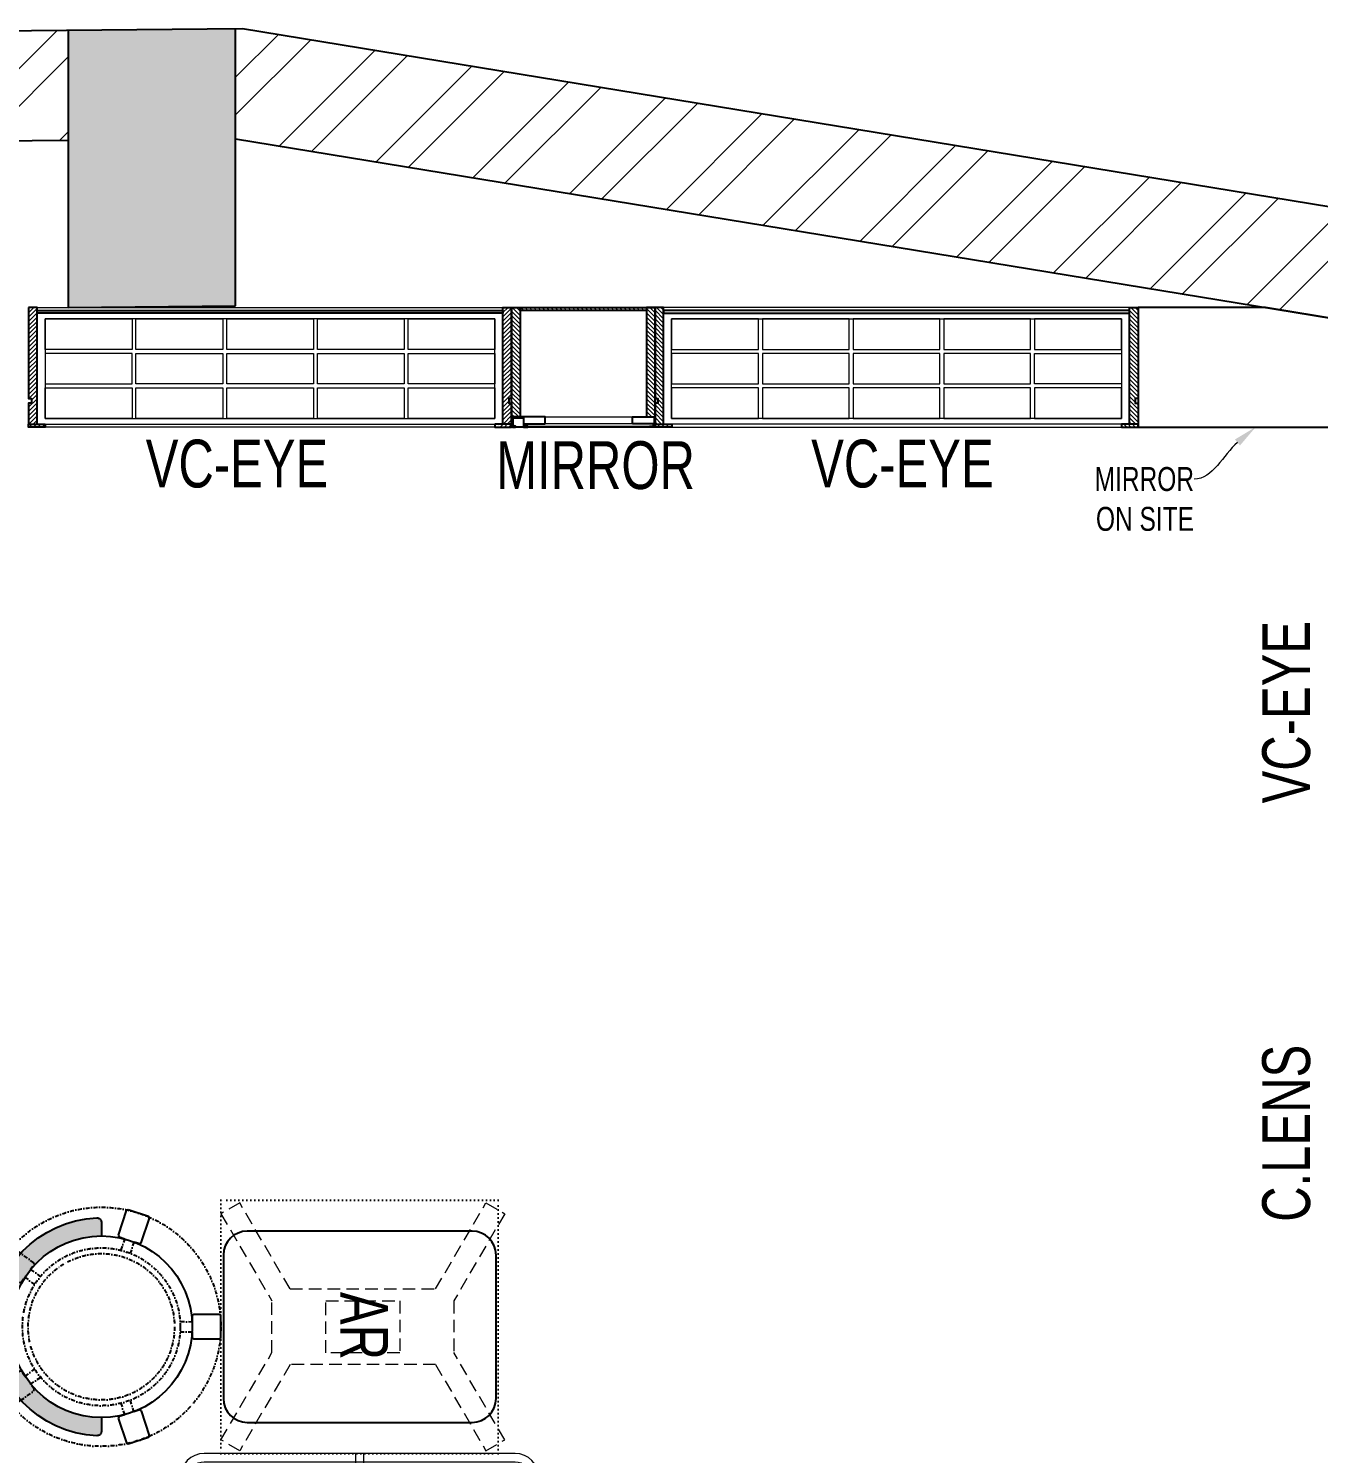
# Model space of a CAD drawing. Header units: feet. Extents: x 3550171 to 3562269, y -5726503 to -5719190.
# Drawn here: x 3555571 to 3558268, y -5722170 to -5719190 of the extents above; entities that cross this region are included whole.
import ezdxf
from ezdxf import colors
from ezdxf.entities.mleader import LeaderData, LeaderLine
from ezdxf.math import Vec2, Vec3

# ---------------------------------------------------------------- set-up
doc = ezdxf.new("R2010")
doc.units = ezdxf.units.FT
doc.header["$LTSCALE"] = 33
doc.header["$MEASUREMENT"] = 0
for name, pattern in [('DASHDOT2', [0.5, 0.25, -0.125, 0, -0.125]), ('DOT', [0.25, 0, -0.25]), ('HIDDEN2', [4.7624999999999975, 3.174999999999998, -1.587499999999999]), ('HIDDENX2', [0.75, 0.5, -0.25])]:
    doc.linetypes.add(name, pattern=pattern)
doc.layers.add('A-WALL', color=1, linetype='Continuous')
doc.layers.add('column', color=10, linetype='Continuous')
for name, color, linetype, lineweight in [('A-WALL HATCH', 251, 'Continuous', 0), ('column hatch', 5, 'Continuous', 0), ('HATCH', 9, 'Continuous', 9), ('LENS-PARTITION', 21, 'Continuous', 25), ('LENS-TEXT', 31, 'Continuous', 5), ('LENS_DIMENSION', 193, 'Continuous', 0), ('LENS_TEXT', 31, 'Continuous', 5), ('LK-FF&E FLOOR', 1, 'Continuous', 9), ('LK-FF&E WALL', 1, 'Continuous', 9), ('LN-ELEVATION-1', 81, 'Continuous', 25), ('LN-ELEVATION-2', 103, 'Continuous', 20), ('LN-ELEVATION-3', 125, 'Continuous', 18), ('LN-ELEVATION-4', 145, 'Continuous', 13), ('LN-HATCH', 251, 'Continuous', 0), ('PLANO-TXT', 252, 'Continuous', 5)]:
    doc.layers.add(name, color=color, linetype=linetype, lineweight=lineweight)
doc.styles.add('LK TXT', font='GILC____.TTF', dxfattribs={"height": 100})
doc.styles.get("Standard").update_dxf_attribs({"font": 'GILC____.TTF'})
pattern_1 = [(45, (7858558.917008298, 3503823.203216763), (-4.490128060534575, 4.490128060534575), [])]

# ---------------------------------------------------------------- blocks, each defined once
blk = doc.blocks.new('A$Cf267f9f8')
at = {"layer": 'A-WALL HATCH'}
h = blk.add_hatch(dxfattribs=at)
h.set_pattern_fill('ANSI32', color=256, scale=444)
h.set_pattern_definition([(45, (-3580354.09094798, 5467886.612919216), (-117.7332790675601, 117.7332790675601), []), (45, (-3580275.602095399, 5467886.612919216), (-117.7332790675601, 117.7332790675601), [])])
h.paths.add_polyline_path([(-3603.277527810075, 397.8687772005796), (-3603.277527810075, -52.85434616729617), (-273.6109754173085, -4.013437515124678), (-273.6109754173085, 226.0113048069179), (-3373.277527810075, 180.5441300747916), (-3373.277527810075, 630.5441300747916), (-12022.42989918403, 530.5158565687015), (-12022.42987415381, 529.9487071298062), (-12022.69911087677, 300.497362209484)])
h.paths.add_polyline_path([(6.394882327876985, 896.0113048069178), (40.89280711021274, 5729.646860999986), (-189.1130506340414, 5729.646860999986), (-223.6109754173085, 896.0113048069178)])
h.paths.add_polyline_path([(-239.1130506340414, 6079.646860999986), (-239.1130506340414, 6283.680846070871), (-3339.294705501758, 6791.444319458449), (-3339.294705501758, 6618.890937931948)])
h.paths.add_polyline_path([(-3689.279879322276, 6615.702143767954), (-3689.279879322276, 6848.766666106778), (-6205.271248946898, 7260.848491972312), (-6219.708468914031, 7260.71560176685), (-6219.708468914031, 7030.148570735113)])
h.paths.add_polyline_path([(-6569.693642735479, 7027.454698693007), (-6569.693642735479, 7257.494095011117), (-11672.69911087677, 7210.522486440837), (-11672.69911087677, 6980.512743109837)])
at = {"layer": 'column hatch'}
h = blk.add_hatch(color=251, dxfattribs=at)
h.dxf.hatch_style = 1
h.paths.add_polyline_path([(-11672.69911087677, 6630.512743109837), (-11672.69911087677, 7210.522486440837), (-12022.69911087677, 7207.300843214617), (-12022.69911087677, 6630.512743109837)])
h.paths.add_polyline_path([(-6219.708468914031, 6680.691031628288), (-6219.708468914031, 7260.71560176685), (-6569.693642735479, 7257.494095011117), (-6569.693642735481, 6677.469524872489)])
h.paths.add_polyline_path([(-3339.294705501758, 6269.466111416928), (-3339.294705501758, 6791.444319458449), (-3689.279879322276, 6848.766666106778), (-3689.279879322276, 6266.244604661129)])
h.paths.add_polyline_path([(40.89280711021274, 5729.646860999986), (44.51543279271573, 6237.226734690368), (-239.1130506340414, 6283.680846070871), (-239.1130506340414, 5729.646860999986)])
h.paths.add_polyline_path([(0, 0), (6.394882327876985, 896.0113048069178), (-273.6109754173085, 896.0113048069178), (-273.6109754173085, -4.013437515124678)])
at = {"layer": 'A-WALL'}
for p, q in [((-12022.69911087677, 7207.300843214617), (-6205.271248946898, 7260.848491972312)), ((-6205.271248946898, 7260.848491972312), (44.51543279271573, 6237.226734690368)), ((-11672.69911087677, 6980.512743109837), (-6569.693642735479, 7027.484351679915)), ((-6219.708468914031, 7030.148570735113), (-3689.279879322276, 6615.702143767954))]:
    blk.add_line(p, q, dxfattribs=at)
at = {"layer": 'column'}
for p, q in [((-6569.693642735479, 7257.494095011117), (-6569.693642735481, 6677.469524872489)), ((-6219.708468914031, 6680.691031628288), (-6219.708468914031, 7260.71560176685)), ((-6569.693642735481, 6677.469524872489), (-6219.708468914031, 6680.691031628288))]:
    blk.add_line(p, q, dxfattribs=at)
blk = doc.blocks.new('MIRROR')
at = {"layer": 'LN-HATCH', "ltscale": 0.5}
h = blk.add_hatch(dxfattribs=at)
h.set_pattern_fill('ANSI31', color=256, scale=2)
h.set_pattern_definition([(45, (4060433.741624544, 1708720.786904081), (-4.490128060534575, 4.490128060534575), [])])
h.paths.add_polyline_path([(212.944788963403, 101.3407590774622), (230.944788963403, 101.3407590774622), (230.944788963403, -127.6592409225377), (212.944788963403, -127.6592409225377)])
h.paths.add_polyline_path([(230.944788963403, 95.34075907746227), (494.9447889634027, 95.34075907746227), (494.9447889634027, 101.3407590774622), (230.944788963403, 101.3407590774622)])
h.paths.add_polyline_path([(512.9447889634027, 101.3407590774622), (494.9447889634027, 101.3407590774622), (494.9447889634027, -127.6592409225377), (512.9447889634027, -127.6592409225377)])
at = {"layer": 'Defpoints'}
blk.add_lwpolyline([(512.9447889634027, 101.3407590774622), (212.944788963403, 101.3407590774622), (212.944788963403, -148.6592409225377), (512.9447889634027, -148.6592409225377)], close=True, dxfattribs=at)
at = {"layer": 'LN-ELEVATION-1'}
for points in [[(212.944788963403, 101.3407590774622), (230.944788963403, 101.3407590774622), (230.944788963403, -127.6592409225377), (212.944788963403, -127.6592409225377)], [(230.944788963403, 95.34075907746227), (494.9447889634027, 95.34075907746227), (494.9447889634027, 101.3407590774622), (230.944788963403, 101.3407590774622)], [(512.9447889634027, 101.3407590774622), (494.9447889634027, 101.3407590774622), (494.9447889634027, -127.6592409225377), (512.9447889634027, -127.6592409225377)], [(259.944788963403, -141.6592409225377), (259.944788963403, -127.6592409225377), (214.944788963403, -127.6592409225377), (214.944788963403, -148.6592409225377), (223.944788963403, -148.6592409225377), (223.944788963403, -147.1592409225377), (216.444788963403, -147.1592409225377), (216.444788963403, -141.6592409225377)], [(442.944788963403, -141.6592409225377), (442.944788963403, -127.6592409225377), (487.9447889634028, -127.6592409225377), (487.9447889634028, -148.6592409225377), (478.9447889634026, -148.6592409225377), (478.9447889634026, -147.1592409225377), (486.4447889634027, -147.1592409225377), (486.4447889634027, -141.6592409225377)], [(504.944788963403, -148.6592409225377), (504.944788963403, -147.1592409225377), (509.444788963403, -147.1592409225377), (509.444788963403, -129.1592409225377), (487.9447889634028, -129.1592409225377), (487.9447889634028, -127.6592409225377), (510.9447889634028, -127.6592409225377), (510.9447889634028, -148.6592409225377)]]:
    blk.add_lwpolyline(points, close=True, dxfattribs=at)
at = {"layer": 'LN-ELEVATION-2', "color": 4, "lineweight": 0}
blk.add_lwpolyline([(216.444788963403, -141.6592409225377), (486.4447889634027, -141.6592409225377), (486.4447889634027, -147.1592409225377), (216.444788963403, -147.1592409225377)], close=True, dxfattribs=at)
at = {"layer": 'LN-ELEVATION-2'}
blk.add_lwpolyline([(259.944788963403, -141.6592409225377), (442.944788963403, -141.6592409225377), (442.944788963403, -127.6592409225377), (259.944788963403, -127.6592409225377)], close=True, dxfattribs=at)
at = {"layer": 'LN-ELEVATION-4', "ltscale": 0.5}
blk.add_line((478.9447889634026, -148.6592409225377), (223.944788963403, -148.6592409225377), dxfattribs=at)
blk = doc.blocks.new('VC HD 1010')
at = {"layer": 'LN-HATCH', "ltscale": 0.5}
h = blk.add_hatch(dxfattribs=at)
h.set_pattern_fill('ANSI31', color=256, scale=2)
h.set_pattern_definition([(45, (3761554.586240421, 1795022.935917533), (-4.490128060534575, 4.490128060534575), [])])
h.paths.add_polyline_path([(-505.166666666977, 24), (-505.166666666977, -166), (-499.1666666669771, -166), (-499.1666666669771, -176), (-505.166666666977, -176), (-505.166666666977, -220), (-487.1666666669772, -220), (-487.1666666669772, 24)])
h = blk.add_hatch(dxfattribs=at)
h.set_pattern_fill('ANSI31', color=256, scale=2)
h.set_pattern_definition(pattern_1)
h.paths.add_polyline_path([(504.8333333330228, 24), (504.8333333330228, -166), (498.8333333330228, -166), (498.8333333330228, -176), (504.8333333330228, -176), (504.8333333330228, -220), (486.8333333330228, -220), (486.8333333330228, 24)])
h = blk.add_hatch(dxfattribs=at)
h.set_pattern_fill('ANSI31', color=256, scale=2)
h.set_pattern_definition([(45, (7858741.917008297, 3503823.203216763), (-4.490128060534575, 4.490128060534575), [])])
h.paths.add_polyline_path([(-470.1666666669772, -220), (-470.1666666669772, -226), (-505.166666666977, -226), (-505.166666666977, -220)])
h = blk.add_hatch(dxfattribs=at)
h.set_pattern_fill('ANSI31', color=256, scale=2)
h.set_pattern_definition(pattern_1)
h.paths.add_polyline_path([(476.8333333330228, -220), (476.8333333330228, -226), (511.8333333330228, -226), (511.8333333330228, -220)])
at = {"layer": 'LN-ELEVATION-1', "ltscale": 0.5}
for points in [[(-505.166666666977, 24), (-505.166666666977, -166), (-499.1666666669771, -166), (-499.1666666669771, -176), (-505.166666666977, -176), (-505.166666666977, -220), (-487.1666666669772, -220), (-487.1666666669772, 24)], [(486.8333333330228, 12), (-487.1666666669772, 12), (-487.1666666669772, 18), (486.8333333330228, 18)], [(504.8333333330228, 24), (504.8333333330228, -166), (498.8333333330228, -166), (498.8333333330228, -176), (504.8333333330228, -176), (504.8333333330228, -220), (486.8333333330228, -220), (486.8333333330228, 24)], [(-470.1666666669772, -220), (-470.1666666669772, -226), (-505.166666666977, -226), (-505.166666666977, -220)], [(469.8333333330228, -220), (469.8333333330228, -226), (504.8333333330228, -226), (504.8333333330228, -220)]]:
    blk.add_lwpolyline(points, close=True, dxfattribs=at)
at = {"layer": 'LN-ELEVATION-2', "ltscale": 0.5}
blk.add_lwpolyline([(470.1666666674428, 0), (-470.1666666674428, 0), (-470.1666666674428, -208), (470.1666666674428, -208)], close=True, dxfattribs=at)
at = {"layer": 'LN-ELEVATION-3', "ltscale": 0.5}
for p, q in [((-487.1666666669772, 24), (486.8333333330228, 24)), ((-470.1666666669772, -220), (469.8333333330228, -220)), ((469.8333333330228, -226), (-470.1666666669772, -226))]:
    blk.add_line(p, q, dxfattribs=at)
for points in [[(-470.1666666674428, 0), (-288.5000000004657, 0), (-288.5000000004657, -64), (-470.1666666674428, -64)], [(-280.5000000004657, 0), (-98.83333333348855, 0), (-98.83333333348855, -64), (-280.5000000004657, -64)], [(-90.83333333348855, 0), (90.83333333348855, 0), (90.83333333348855, -64), (-90.83333333348855, -64)], [(98.83333333348855, 0), (280.5000000004657, 0), (280.5000000004657, -64), (98.83333333348855, -64)], [(288.5000000004657, 0), (470.1666666674428, 0), (470.1666666674428, -64), (288.5000000004657, -64)], [(-470.1666666674428, -136), (-288.5000000004657, -136), (-288.5000000004657, -72), (-470.1666666674428, -72)], [(-280.5000000004657, -72), (-98.83333333348855, -72), (-98.83333333348855, -136), (-280.5000000004657, -136)], [(-90.83333333348855, -72), (90.83333333348855, -72), (90.83333333348855, -136), (-90.83333333348855, -136)], [(98.83333333348855, -72), (280.5000000004657, -72), (280.5000000004657, -136), (98.83333333348855, -136)], [(288.5000000004657, -72), (470.1666666674428, -72), (470.1666666674428, -136), (288.5000000004657, -136)], [(-470.1666666674428, -144), (-288.5000000004657, -144), (-288.5000000004657, -208), (-470.1666666674428, -208)], [(-280.5000000004657, -144), (-98.83333333348855, -144), (-98.83333333348855, -208), (-280.5000000004657, -208)], [(-90.83333333348855, -144), (90.83333333348855, -144), (90.83333333348855, -208), (-90.83333333348855, -208)], [(98.83333333348855, -144), (280.5000000004657, -144), (280.5000000004657, -208), (98.83333333348855, -208)], [(288.5000000004657, -144), (470.1666666674428, -144), (470.1666666674428, -208), (288.5000000004657, -208)]]:
    blk.add_lwpolyline(points, close=True, dxfattribs=at)
blk = doc.blocks.new('I-PAD Frame')
at = {"color": 3, "linetype": 'Continuous'}
blk.add_lwpolyline([(357868.7410323084, -232321.1361381283), (358122.7410323085, -232321.1361381283, 0.4142135623713902), (358132.7410323086, -232311.1361381283), (358132.7410323086, -232129.1361381283, 0.4142135623713902), (358122.7410323085, -232119.1361381283), (357868.7410323084, -232119.1361381283, 0.4142135623713902), (357858.7410323085, -232129.1361381283), (357858.7410323085, -232311.1361381283, 0.4142135623713902)], format="xyb", close=True, dxfattribs=at)
at = {"color": 3, "linetype": 'Continuous', "lineweight": 25}
blk.add_lwpolyline([(358113.2410323085, -232229.6755301424), (358113.2410323085, -232302.1361381283), (357878.2410323086, -232302.1361381283), (357878.2410323086, -232138.1361381283), (358113.2410323085, -232138.1361381283), (358113.2410323085, -232210.5967461141, 0.3275382217372251), (358114.6410323081, -232212.5046245168, -0.733799385757267), (358114.6410323086, -232227.7676517396, 0.3275382217372252)], format="xyb", close=True, dxfattribs=at)
blk = doc.blocks.new('Billing Counter-1350')
at = {"color": 5, "linetype": 'HIDDENX2', "ltscale": 0.025}
for p, q in [((-624.9999978118576, -374.9978339364752), (-625.0000002956949, 375)), ((624.9999976539984, -374.9978339364752), (625.0000001378357, 375))]:
    blk.add_line(p, q, dxfattribs=at)
at = {"color": 0, "linetype": 'Continuous'}
for p, q in [((625, 375), (-625, 375)), ((675, -325), (675, 325)), ((-625, -375), (625, -375))]:
    blk.add_line(p, q, dxfattribs=at)
at = {"color": 2, "linetype": 'Continuous'}
blk.add_line((624, -375), (624.9999976539984, -374.9978339364752), dxfattribs=at)
at = {"color": 2, "linetype": 'HIDDENX2', "ltscale": 0.025}
for points in [[(-632.999998427229, 375), (-212.4115580061916, 375), (-212.4115580851212, 358), (-632.9999985061586, 358)], [(210.3333326776046, 375), (-210.2551077436656, 375), (-210.255107664736, 358), (210.3333327565342, 358)], [(212.3333327565342, 375), (632.9217731775716, 375), (632.921773098642, 358), (212.3333326776046, 358)], [(-632.999998427229, -375), (-212.4115580061916, -375), (-212.4115580851212, -358), (-632.9999985061586, -358)], [(210.3333326776046, -375), (-210.2551077436656, -375), (-210.255107664736, -358), (210.3333327563014, -358)], [(212.3333327563014, -375), (632.9217731775716, -375), (632.921773098642, -358), (212.3333326776046, -358)]]:
    blk.add_lwpolyline(points, close=True, dxfattribs=at)
at = {"color": 5, "linetype": 'Continuous'}
for points in [[(-555.9166655030566, 97.25000000000001), (-288.9166655030567, 97.25000000000001), (-288.9166655030567, 286.25), (-555.9166655030566, 286.25)], [(555.9166655030566, -97.25000000000001), (288.9166655030567, -97.25000000000001), (288.9166655030567, -286.25), (555.9166655030566, -286.25)]]:
    blk.add_lwpolyline(points, close=True, dxfattribs=at)
at = {"color": 5, "linetype": 'HIDDENX2', "ltscale": 0.025}
blk.add_lwpolyline([(625, 8.5), (-625, 8.5), (-625, -8.5), (625, -8.5)], close=True, dxfattribs=at)
at = {"color": 0, "linetype": 'Continuous'}
for centre, radius, start, end in [((-625, 325), 50.0000000000291, 90, 180), ((624.9999999997672, 325), 50.00000000005822, 0, 90), ((624.9999999997672, -325), 50.0000000000291, 270, 0)]:
    blk.add_arc(centre, radius, start, end, dxfattribs=at)
at = {"layer": 'LN-ELEVATION-2'}
blk.add_line((-675, 325), (-675, -325), dxfattribs=at)
for points in [[(625, 375), (-625, 375, 0.4142135623725836), (-675, 325), (-675, -325, 0.4142135623725836), (-625, -375), (625, -375, 0.4142135623725837), (675, -325), (675, 325, 0.4142135623725836)], [(625, 357), (-625, 357, 0.4142135623730951), (-657, 325), (-657, -325, 0.4142135623730951), (-625, -357), (625, -357, 0.4142135623730951), (657, -325), (657, 325, 0.4142135623730951)]]:
    blk.add_lwpolyline(points, format="xyb", close=True, dxfattribs=at)
blk.add_lwpolyline([(-675, -8.5), (675, -8.5), (675, 8.5), (-675, 8.5)], close=True, dxfattribs=at)
blk.add_arc((-625, -325), 50.00000000005822, 180, 270, dxfattribs=at)
at = {"color": 2, "linetype": 'Continuous', "xscale": -1, "rotation": 180}
blk.add_blockref('I-PAD Frame', (-358418.1576978308, -232028.3861380983), dxfattribs=at)
at = {"color": 2, "linetype": 'Continuous', "xscale": -1}
blk.add_blockref('I-PAD Frame', (358418.1576978117, 232028.3861381281), dxfattribs=at)
at = {"layer": 'LENS-TEXT', "color": 0, "linetype": 'Continuous', "ltscale": 3, "insert": (0.983410338871181, 5.633732088841497), "char_height": 100, "attachment_point": 5, "style": 'LK TXT'}
blk.add_mtext_dynamic_manual_height_columns('BILLING COUNTER', width=353.0555573365615, gutter_width=0.5, heights=[0], dxfattribs=at)
blk = doc.blocks.new('AR')
at = {"layer": 'LN-ELEVATION-2', "linetype": 'DOT', "lineweight": 25}
blk.add_lwpolyline([(0, 13.41378593863919), (530, 13.41378593863919), (530, 593.4137859386392), (0, 593.4137859386392)], close=True, dxfattribs=at)
at = {"layer": 'LN-ELEVATION-2', "lineweight": 25}
blk.add_lwpolyline([(465, 68.22063546301797), (465, 538.2206354630179, 0.4142135623730951), (415, 588.2206354630177), (115, 588.2206354630177, 0.4142135623730951), (65, 538.2206354630179), (65, 68.22063546301797, 0.4142135623730951), (115, 18.22063546301797), (415, 18.22063546301797, 0.4142135623730951)], format="xyb", close=True, dxfattribs=at)
at = {"layer": 'LN-ELEVATION-4', "linetype": 'HIDDEN2', "ltscale": 0.25}
for points in [[(185.8456009030342, 448.8780772723258), (5.888936847448348, 554.0078910568263), (28.48512306064368, 593.350836840691), (211.0874861851335, 486.6754184374586)], [(344.154399111867, 448.8780772762837), (524.1110631600021, 554.0078910947777), (501.5148769393563, 593.3508368753828), (318.9125138223171, 486.6754184374586)], [(211.0874861851335, 486.6754184376913), (318.9125138223171, 486.6754184376913)], [(185.8456009030342, 144.472759603057), (185.8456009030342, 448.8780772723258)], [(344.154399111867, 448.8780772762837), (344.154399111867, 144.4727595990989)], [(185.8456009030342, 144.472759603057), (5.888936847448348, 39.34294581855647), (28.48512306064368, 3.46917659e-08), (211.0874861851335, 106.6754184379242)], [(344.154399111867, 144.4727595990989), (524.1110631600021, 39.34294578060508), (501.5148769393563, 0), (318.9125138223171, 106.6754184379242)], [(318.9125138223171, 106.6754184376914), (211.0874861851335, 106.6754184376914)]]:
    blk.add_lwpolyline(points, dxfattribs=at)
blk.add_lwpolyline([(210.8456009030342, 373.9866790841333), (319.154399111867, 373.9866790841333), (319.154399111867, 219.3641577917151), (210.8456009030342, 219.3641577917151)], close=True, dxfattribs=at)
blk = doc.blocks.new('DR STOOL')
at = {"layer": 'HATCH'}
h = blk.add_hatch(dxfattribs=at)
h.set_pattern_fill('ANSI36', color=250, angle=-90.00000000000001)
h.set_pattern_definition([(315, (-227.8099174643867, 917.3997257252777), (6.173926083235043, -1.683798022700468), [7.9375, -1.587499999999999, 0, -1.587499999999999])])
edge = h.paths.add_edge_path()
edge.add_line((-190.0000000041909, 4.511094e-10), (-218.6899174675346, 4.511094e-10))
edge.add_arc((-218.6899174670689, 9.120000000388245), 9.119999999940092, 177.6119845363388, 269.9999999996136, ccw=False)
edge.add_arc((-1.8626451e-09, 3.565219e-10), 228.000000002257, 2.3880154632688004, 177.6119845367313, ccw=False)
edge.add_arc((218.6899174633436, 9.120000000497384), 9.120000000051716, -90.00000000034493, 2.3880154629299, ccw=False)
edge.add_line((218.6899174633436, 4.511094e-10), (190, 4.511094e-10))
edge.add_arc((-1.8626451e-09, 4.511094e-10), 190.000000001979, -1.27e-14, 180)
at = {"layer": 'LN-ELEVATION-1', "color": 1, "ltscale": 100}
for p, q in [((-128.6221585394814, 215.4841044476634), (-165.2704676063731, 189.0243927398114)), ((-124.7228340068832, 214.8545704018979), (-128.6221585394814, 215.4841044476634)), ((-112.6981821293011, 198.1996966340157), (-124.7228340068832, 214.8545704018979)), ((124.7553772013634, 214.9803744515593), (112.5488144652918, 198.2845540212292)), ((128.7014972954057, 215.5933048763618), (124.7553772013634, 214.9803744515593)), ((128.7014972954057, 215.5933048763618), (124.7553772013634, 214.9803744515593)), ((165.1911288509145, 188.915192311113), (128.7014972954057, 215.5933048763618)), ((165.1911288509145, 188.915192311113), (128.7014972954057, 215.5933048763618)), ((-165.2704676063731, 189.0243927398114), (-165.9069543029182, 185.0820035930228)), ((-165.9069543029182, 185.0820035930228), (-153.8003208162263, 168.3135803133482)), ((153.6734594982117, 168.4294150282658), (165.7973639420234, 185.0121775862135)), ((165.7973639420234, 185.0121775862135), (165.1911288509145, 188.915192311113)), ((165.7973639420234, 185.0121775862135), (165.1911288509145, 188.915192311113)), ((-242.9550312487409, -52.24013893969095), (-244.7482102331705, -55.75945052818861)), ((-244.7482102331705, -55.75945052818861), (-230.7800458371639, -98.74904560100549)), ((-191.2928382232785, -35.45407700946089), (-242.9550312487409, -52.24013893969095)), ((-187.9259491492994, -37.1695928365807), (-191.2928382232785, -35.45407700946089)), ((-184.1424400564283, -48.81403796559607), (-187.9259491492994, -37.1695928365807)), ((188.0651108901948, -36.96233201187715), (184.0504167033359, -49.19388854173303)), ((191.3981811110861, -35.27656588272658), (188.0651108901948, -36.96233201187715)), ((243.0100176925771, -52.21682526778022), (191.3981811110861, -35.27656588272658)), ((230.715890809428, -98.7280946081737), (244.8123673382215, -55.78040257930116)), ((244.8123673382215, -55.78040257930116), (243.0100176925771, -52.21682526778022)), ((-227.2218665438704, -100.5620286722478), (-175.5596735184081, -83.7759667420105)), ((-173.8639617776498, -80.4479453730819), (-177.8421125086024, -68.2044548037811)), ((-175.5596735184081, -83.7759667420105), (-173.8639617776498, -80.4479453730819)), ((177.6922140880488, -68.56540505095472), (173.8739495249465, -80.1985000452405)), ((173.8739495249465, -80.1985000452405), (175.5794035866856, -83.5704969359358)), ((175.5794035866856, -83.5704969359358), (227.1912401677109, -100.5107563209894)), ((-230.7800458371639, -98.74904560100549), (-227.2218665438704, -100.5620286722478)), ((227.1912401677109, -100.5107563209894), (230.715890809428, -98.7280946081737)), ((-22.72193054761737, -190.2142363802995), (-25.39390889601782, -192.886214728569)), ((-25.39390889601782, -192.886214728569), (-25.39390889601782, -247.2070584567482)), ((-10.47823652112856, -190.2142363802995), (-22.72193054761737, -190.2142363802995)), ((22.78362171910703, -190.2142363802995), (9.910054048988968, -190.2142363802995)), ((25.42475448176265, -192.8553691428751), (22.78362171910703, -190.2142363802995)), ((25.42475448176265, -247.1762128710543), (25.42475448176265, -192.8553691428751)), ((-25.39390889601782, -247.2070584567482), (-22.60096735274419, -250)), ((-22.60096735274419, -250), (22.60096735274419, -250)), ((22.60096735274419, -250), (25.42475448176265, -247.1762128710543))]:
    blk.add_line(p, q, dxfattribs=at)
at = {"layer": 'LN-ELEVATION-1', "linetype": 'DASHDOT2'}
for p, q in [((-92.92521573789418, 170.8129362839827), (-112.6981821293011, 198.1996966340157)), ((112.5488144652918, 198.2845540212292), (92.69529851106927, 171.1294289919315)), ((-153.8003208162263, 168.3135803133482), (-134.1093360339291, 141.0403694751003)), ((-103.4542870586738, 159.9154408004979), (-93.52748446213081, 167.0824927485227)), ((-88.15393704269081, 139.4771787207864), (-103.4542870586738, 159.9154408004979)), ((-93.52748446213081, 167.0824927485227), (-92.92521573789418, 170.8129362839827)), ((103.6608748426661, 159.8406005539291), (88.19885099539533, 139.4487815762331)), ((92.69529851106927, 171.1294289919315), (93.26858203159645, 167.4385604566923)), ((93.26858203159645, 167.4385604566923), (103.6608748426661, 159.8406005539291)), ((133.7372852512635, 141.1612321265929), (153.6734594982117, 168.4294150282658)), ((-134.1093360339291, 141.0403694751003), (-130.4219571123831, 140.4450534014686)), ((-130.4219571123831, 140.4450534014686), (-119.9844727469608, 147.9808124662595)), ((-119.9844727469608, 147.9808124662595), (-105.3687285655178, 126.9741353208374)), ((105.4096150295809, 126.94019481352), (120.1194891873747, 147.8074627162714)), ((120.1194891873747, 147.8074627162714), (130.0033113472163, 140.5812532722048)), ((130.0033113472163, 140.5812532722048), (133.7372852512635, 141.1612321265929)), ((-159.954806596972, -40.49024384317454), (-184.1424400564283, -48.81403796559607)), ((184.0504167033359, -49.19388854173303), (159.8786162491887, -40.79004861696012)), ((-177.8421125086024, -68.2044548037811), (-153.4148110738024, -60.73628028803068)), ((153.3006618716754, -61.02382378749462), (177.6922140880488, -68.56540505095472)), ((-10.92024635523557, -164.6382343793375), (-10.47823652112856, -190.2142363802995)), ((9.910054048988968, -190.2142363802995), (10.35584833659231, -164.674698740353))]:
    blk.add_line(p, q, dxfattribs=at)
at = {"layer": 'LN-ELEVATION-1', "color": 1, "ltscale": 100}
blk.add_lwpolyline([(-190.0000000023283, 0), (-218.6899174656719, 0, -0.4264743413925903), (-227.8019973598421, 9.5, -0.959166304662544), (227.8019973593764, 9.5, -0.4264743413925903), (218.6899174647406, 0), (190.0000000013969, 0)], format="xyb", dxfattribs=at)
at = {"layer": 'LN-ELEVATION-1', "linetype": 'DASHDOT2'}
for radius in [250, 165, 153]:
    blk.add_circle((0, 0), radius, dxfattribs=at)
at = {"layer": 'LN-ELEVATION-1', "color": 1, "ltscale": 100}
blk.add_circle((0, 0), 190, dxfattribs=at)

msp = doc.modelspace()

# ---------------------------------------------------------------- linework, layer by layer
at = {"layer": 'LENS-PARTITION'}
msp.add_lwpolyline([(3557891.303966921, -5720023.129134143), (3558534.723198475, -5720023.129134143), (3558534.723198475, -5719834.896515249), (3558157.598588679, -5719773.129134144), (3557891.303966921, -5719773.129134144)], close=True, dxfattribs=at)

# ---------------------------------------------------------------- block references
at = {"layer": 'LENS_DIMENSION'}
msp.add_blockref('A$Cf267f9f8', (3562224.003077798, -5726450.598659016), dxfattribs=at)
at = {"layer": 'LK-FF&E FLOOR'}
for name, p, rotation in [('DR STOOL', (3555723.623141819, -5721904.6311044), 89.99999999999999), ('AR', (3556567.036927759, -5722169.631104399), 89.99999999999999), ('Billing Counter-1350', (3556263.62314182, -5722844.6311044), 90)]:
    msp.add_blockref(name, p, dxfattribs=dict(at, rotation=rotation))
at = {"layer": 'LK-FF&E WALL'}
msp.add_blockref('VC HD 1010', (3556076.470633589, -5719797.129134143), dxfattribs=at)
at = {"layer": 'LK-FF&E WALL', "xscale": -1}
for name, p in [('MIRROR', (3557094.248755885, -5719874.46989322)), ('VC HD 1010', (3557386.137300255, -5719797.129134143))]:
    msp.add_blockref(name, p, dxfattribs=at)

# ---------------------------------------------------------------- texts
at = {"layer": 'LENS-TEXT', "color": 0, "linetype": 'Continuous', "ltscale": 3, "insert": (3556273.107585876, -5721902.974067493), "char_height": 100, "attachment_point": 5, "rotation": 270, "style": 'LK TXT'}
msp.add_mtext_dynamic_manual_height_columns('AR', width=237.4408088319178, gutter_width=12.5, heights=[0], dxfattribs=at)
at = {"layer": 'LENS_TEXT', "linetype": 'Continuous', "ltscale": 3, "insert": (3556756.859984645, -5720103.492167692, -23744.04052932372), "char_height": 100, "width": 324.4738372093023, "attachment_point": 5, "style": 'LK TXT'}
msp.add_mtext('{\\C7;MIRROR}', dxfattribs=at)
at = {"layer": 'PLANO-TXT', "linetype": 'Continuous', "ltscale": 3, "char_height": 100, "width": 149.546511627907, "attachment_point": 5, "style": 'LK TXT'}
for insert in [(3556007.188563227, -5720100.19791377, -23744.04052932372), (3557398.496236249, -5720100.19791377, -23744.04052932372)]:
    msp.add_mtext('VC-EYE', dxfattribs=dict(at, insert=insert))
at = {"layer": 'PLANO-TXT', "linetype": 'Continuous', "ltscale": 3, "char_height": 100, "width": 149.546511627907, "attachment_point": 5, "rotation": 90.0000000004951, "style": 'LK TXT'}
for s, insert in [('VC-EYE', (3558201.486978092, -5720619.431277246, -23744.04052932372)), ('C.LENS', (3558201.486978092, -5721500.023856147, -23744.04052932372))]:
    msp.add_mtext(s, dxfattribs=dict(at, insert=insert))

# ---------------------------------------------------------------- leaders
at = {"layer": 'LENS-TEXT', "color": 7}
ml = msp.add_multileader_mtext('Standard', dxfattribs=at)
ml.set_content('\\pxqr,t3;{\\C0;MIRROR ON SITE}', color=1)
ml.set_leader_properties(color=256, linetype='ByLayer', lineweight=-1)
ml.build(insert=Vec2(0, 0))
ml.multileader.update_dxf_attribs({"leader_type": 2, "dogleg_length": 0.36, "arrow_head_size": 50})
ctx = ml.context
ctx.base_point, ctx.char_height, ctx.arrow_head_size, ctx.landing_gap_size, ctx.plane_origin, ctx.plane_x_axis, ctx.plane_y_axis = Vec3(3557841.582483204, -5720132.164171665), 50, 50, 0.09, Vec3(3558680.642110704, -5719669.572219792), Vec3(1, 1.5866e-12), Vec3(-1.5866e-12, 1)
ctx.text_align_type = 2
notes = []
notes.append((ctx, [(0, (1, 1, 0), (3558008.655913436, -5720132.164171665), (-1, -1.5866e-12), 0.36, [(0, [(3558137.179374034, -5720023.129134143)], 0, [])])]))
ctx.mtext.insert, ctx.mtext.text_direction, ctx.mtext.rotation, ctx.mtext.width, ctx.mtext.alignment, ctx.mtext.flow_direction = Vec3(3558008.205913437, -5720106.83713678), Vec3(1, 1.5866e-12), 1.5866e-12, 237.2605896616587, 3, 5
for ctx, leaders in notes:
    for number, flags, end, landing, length, lines in leaders:
        leader = LeaderData()
        leader.index, (leader.has_last_leader_line, leader.has_dogleg_vector, leader.attachment_direction) = number, flags
        leader.last_leader_point, leader.dogleg_vector, leader.dogleg_length = Vec3(end), Vec3(landing), length
        for number, points, colour, breaks in lines:
            line = LeaderLine()
            line.index, line.vertices, line.color, line.breaks = number, Vec3.list(points), colors.encode_raw_color(colour), breaks
            leader.lines.append(line)
        ctx.leaders.append(leader)

doc.saveas('drawing.dxf')
